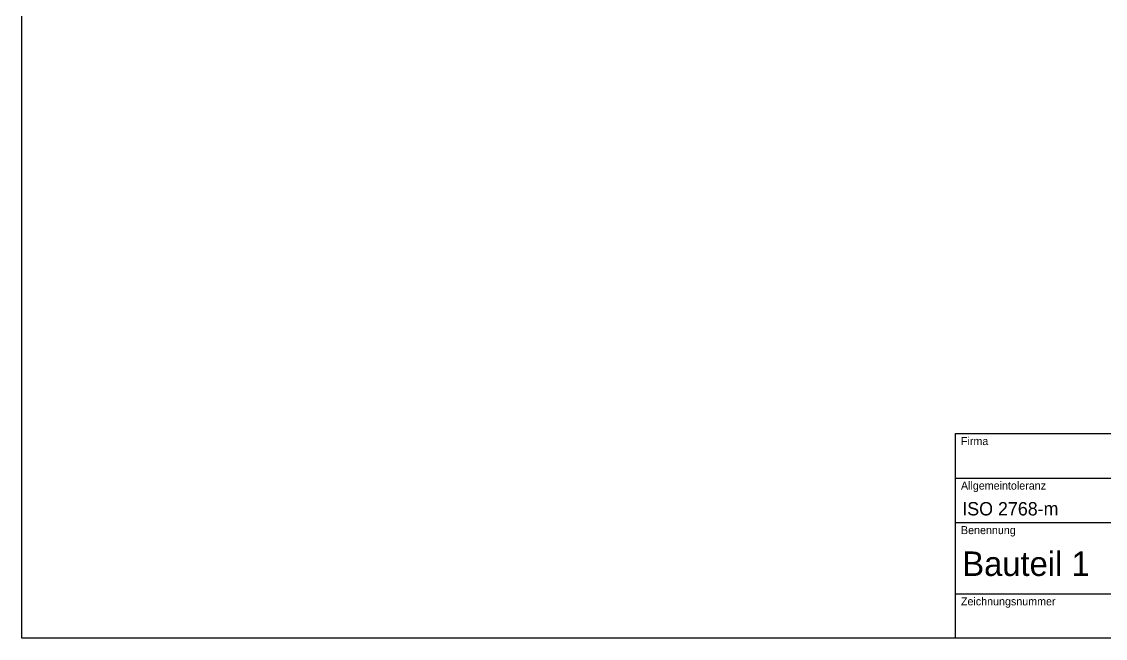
# Model space of a CAD drawing. Header units: millimetres. Extents: x 20 to 410, y 10 to 287.
# Drawn here: x 20 to 263.7, y 10 to 148.5 of the extents above; entities that cross this region are included whole.
import ezdxf

# ---------------------------------------------------------------- set-up
doc = ezdxf.new("R2010")
doc.units = ezdxf.units.MM
doc.layers.add('RAHMEN', color=7, linetype='CONTINUOUS')
doc.layers.add('TEXT', color=7, linetype='CONTINUOUS')

msp = doc.modelspace()

# ---------------------------------------------------------------- linework, layer by layer
at = {"layer": 'RAHMEN'}
for p, q in [((230, 46), (410, 46)), ((230, 36), (410, 36)), ((230, 20), (410, 20))]:
    msp.add_line(p, q, dxfattribs=at)
for points in [[(20, 287), (410, 287), (410, 10), (20, 10)], [(230, 56), (410, 56), (410, 10), (230, 10)]]:
    msp.add_lwpolyline(points, close=True, dxfattribs=at)

# ---------------------------------------------------------------- texts
at = {"layer": 'TEXT'}
for s, height, p in [('Firma', 1.8, (231.2, 53.4)), ('Allgemeintoleranz', 1.8, (231.2, 43.4)), ('ISO 2768-m', 3, (231.5, 37.6)), ('Benennung', 1.8, (231.2, 33.4)), ('Bauteil 1', 5.5, (231.5, 24)), ('Zeichnungsnummer', 1.8, (231.2, 17.4))]:
    msp.add_text(s, height=height, dxfattribs=at).set_placement(p)

doc.saveas('drawing.dxf')
